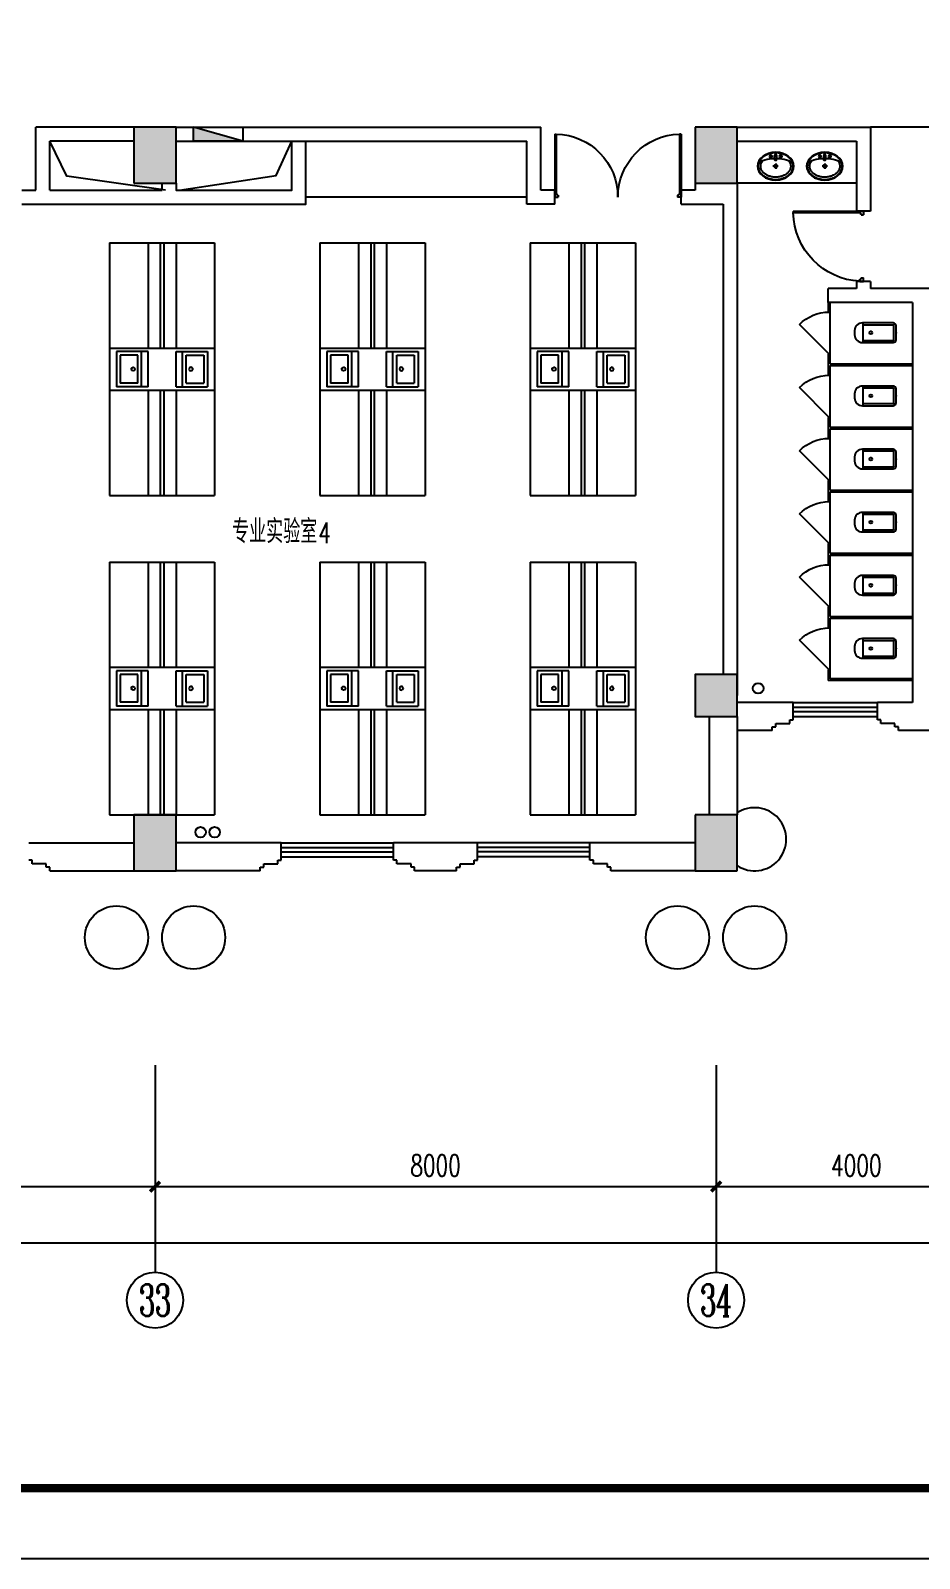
# Model space of a CAD drawing. Extents: x 190999 to 834799, y -200814 to 215286.
# Drawn here: x 618010 to 630685, y -12314 to 9461 of the extents above; entities that cross this region are included whole.
import ezdxf
from ezdxf.enums import TextEntityAlignment as Align

# ---------------------------------------------------------------- set-up
doc = ezdxf.new("R2010")
doc.units = 0
doc.header["$LTSCALE"] = 1000
doc.header["$MEASUREMENT"] = 0
for name, color, linetype in [('A-卫生间', 250, 'Continuous'), ('A-墙线', 2, 'Continuous'), ('A-外包装修', 250, 'Continuous'), ('A-外窗', 145, 'Continuous'), ('A-家具', 250, 'Continuous'), ('A-门', 167, 'Continuous'), ('AXIS', 3, 'Continuous'), ('AXIS_TEXT', 7, 'Continuous'), ('COLUMN', 2, 'Continuous'), ('EQUIP_消火栓', 6, 'Continuous'), ('PUB_HATCH', 250, 'Continuous'), ('图框', 189, 'Continuous'), ('房间名称', 7, 'Continuous'), ('洞口线', 177, 'Continuous'), ('雨水管', 3, 'Continuous')]:
    doc.layers.add(name, color=color, linetype=linetype)
doc.styles.add('_TCH_AXIS', font='COMPLEX', dxfattribs={"bigfont": 'GBCBIG'})
doc.styles.add('_TCH_DIM', font='SIMPLEX', dxfattribs={"bigfont": 'GBCBIG'})
doc.styles.add('COMPLEX', font='COMPLEX')
doc.styles.add('DIM_FONT', font='SIMPLEX', dxfattribs={"width": 0.7, "bigfont": 'GBCBIG'})
doc.styles.add('zz-1', font='arial.ttf', dxfattribs={"width": 0.8})
doc.dimstyles.new('DIMN', dxfattribs={"dimtxt": 300, "dimasz": 100, "dimexe": 250, "dimexo": 300, "dimgap": 150, "dimtad": 1, "dimdec": 0, "dimzin": 0, "dimdsep": 46, "dimtxsty": 'DIM_FONT', "dimblk": 'ARCHTICK', "dimcen": 0.09, "dimclrt": 7, "dimazin": 2, "dimtfac": 1, "dimtdec": 0, "dimtix": 1, "dimtmove": 2, "dimatfit": 3, "dimfxl": 0, "dimtolj": 1, "dimtzin": 0, "dimarcsym": 0})

# ---------------------------------------------------------------- blocks, each defined once
blk = doc.blocks.new('TJAD_TK_A0')
at = {"layer": '图框'}
blk.add_line((972.9997797854694, -441.7027941768342), (2161.999779785468, -441.7027941768342), dxfattribs=at)
at = {"layer": '图框', "const_width": 1.2}
blk.add_lwpolyline([(2151.999779785468, -431.7027941768342), (2151.999779785468, 389.2972058231658), (997.9997797854685, 389.2972058231658), (997.9997797854685, -431.7027941768342)], close=True, dxfattribs=at)
blk = doc.blocks.new('m1800')
at = {"layer": 'A-墙线'}
for p, q in [((-900, -100), (-900, 100)), ((900, -100), (900, 100))]:
    blk.add_line(p, q, dxfattribs=at)
at = {"layer": 'A-门'}
for p, q in [((-900, 900), (-899.9999999999418, 9.313225746154785e-10)), ((-900, 900), (-880.0000000000582, 899.9999999990687)), ((-880.0000000000582, 899.9999999990687), (-879.9999999999418, 50.00000000093132)), ((880.0000000000582, 899.9999999990687), (879.9999999999418, 50.00000000093132)), ((900, 900), (880.0000000000582, 899.9999999990687)), ((900, 900), (899.9999999999418, 9.313225746154785e-10)), ((-899.9999999999418, 50.00000000093132), (-870.0000000000582, 50.00000000093132)), ((-899.9999999999418, 9.313225746154785e-10), (-849.9999999999418, 9.313225746154785e-10)), ((-870.0000000000582, 50.00000000093132), (-870, 30)), ((-870, 30), (-849.9999999999418, 30.00000000093132)), ((-849.9999999999418, 30.00000000186265), (-849.9999999999418, 9.313225746154785e-10)), ((849.9999999999418, 30.00000000186265), (849.9999999999418, 9.313225746154785e-10)), ((870, 30), (849.9999999999418, 30.00000000093132)), ((899.9999999999418, 9.313225746154785e-10), (849.9999999999418, 9.313225746154785e-10)), ((870.0000000000582, 50.00000000093132), (870, 30)), ((899.9999999999418, 50.00000000093132), (870.0000000000582, 50.00000000093132))]:
    blk.add_line(p, q, dxfattribs=at)
for centre, start, end in [((-900, 0), 0, 88.72665564132167), ((900, 0), 91.27334436201257, 180)]:
    blk.add_arc(centre, 900, start, end, dxfattribs=at)
blk = doc.blocks.new('m1000')
at = {"layer": 'A-墙线'}
for p, q in [((0, 0), (0, 200)), ((1000, 0), (1000, 200))]:
    blk.add_line(p, q, dxfattribs=at)
at = {"layer": 'A-门'}
for p, q in [((0, 1100), (5.820766091346741e-11, 100.0000000009313)), ((0, 1100), (19.99999999994179, 1099.999999999069)), ((19.99999999994179, 1099.999999999069), (20.00000000005821, 150.0000000009313)), ((5.820766091346741e-11, 150.0000000009313), (29.99999999994179, 150.0000000009313)), ((5.820766091346741e-11, 100.0000000009313), (50.00000000005821, 100.0000000009313)), ((29.99999999994179, 150.0000000009313), (30, 130)), ((30, 130), (50.00000000005821, 130.0000000009313)), ((50.00000000005821, 130.0000000018626), (50.00000000005821, 100.0000000009313)), ((950.0000000000582, 130.0000000018626), (950.0000000000582, 100.0000000009313)), ((970.0000000001164, 130), (950.0000000000582, 130.0000000009313)), ((1000.000000000058, 100.0000000009313), (950.0000000000582, 100.0000000009313)), ((970.0000000001746, 150.0000000009313), (970.0000000001164, 130)), ((1000.000000000058, 150.0000000009313), (970.0000000001746, 150.0000000009313)), ((1000.000000000058, 150.0000000009313), (1000.000000000058, 100.0000000009313))]:
    blk.add_line(p, q, dxfattribs=at)
blk.add_arc((5.820766091346741e-11, 100.0000000009313), 1000, 2.865983971930656, 88.85400800037786, dxfattribs=at)
blk = doc.blocks.new('手盆')
at = {"layer": 'A-卫生间'}
for p, q in [((113.4051500830392, 11.84450968739111), (46.00438527367078, 15.84450968549936)), ((160.3106537545391, -1.047737896442413e-09), (235.3360842392431, 1.047737896442413e-09)), ((197.8233689978952, -36.70497138574137), (197.8233689957997, 38.37330022055539)), ((113.4051500836795, -10.84469759798958), (46.004385274573, -15.84469759988133))]:
    blk.add_line(p, q, dxfattribs=at)
for centre, major_axis, ratio, start_param, end_param in [((197.8233689968765, 0), (-7.29808629688452e-09, 259), 0.7637967914937317, 3.141592653589386, 9.424777960768973), ((194.0108444604266, -1.164153218269348e-10), (-7.205028495352649e-09, 259.000000000035), 0.4132124245315282, 0.3517248363212417, 1.519021401905628), ((106.1260785445047, 0.4999060444824863), (-5.256824373014387e-10, 13.9324609080711), 0.9000000000013795, 3.760940879954317, 5.663837080793927), ((194.0108444604266, -1.164153218269348e-10), (-7.229772779760784e-09, 259.0000000000077), 0.4132124245315759, 1.620216634470202, 2.789864625449906)]:
    blk.add_ellipse(centre, major_axis=major_axis, ratio=ratio, start_param=start_param, end_param=end_param, dxfattribs=at)
for centre, major_axis, ratio in [((46.00438527413644, -9.395720553584397e-05), (-4.943908497107386e-10, 15.84460364270489), 0.8999999999996328), ((56.39680238347501, 70.60627577308333), (-8.758096824383953e-10, 20.62066592634073), 0.899999999999012), ((56.39680238347501, 70.60627577308333), (-3.935312307942613e-10, 15.62066592634074), 0.8999999999986958), ((197.8233689968765, 0), (-3.340112788049617e-10, 23.3576301081921), 0.9000000000004984), ((56.39680238740402, -70.60627578099957), (-3.800975702346919e-10, 20.62066592634073), 0.899999999999012), ((56.39680238740402, -70.60627578099957), (-3.935312307942613e-10, 15.62066592634074), 0.8999999999986958)]:
    blk.add_ellipse(centre, major_axis=major_axis, ratio=ratio, dxfattribs=at)
for points, knots in [([(197.8233690038323, -249), (204.3990294850664, -248.9999999998254), (210.9746904028871, -248.5460929390974), (228.2800280096126, -246.1498785703443), (238.9514531540335, -243.4343165084429), (259.8060639827163, -235.6199938393256), (269.9890346575412, -230.5210515616636), (289.5665971586423, -218.0721727792989), (298.960803612601, -210.7221745683055), (316.6733728031977, -193.9730663714581), (324.9912984879047, -184.5740979954135), (340.2893382357433, -163.997605889017), (347.2690669711446, -152.820397028001), (359.6669247537793, -129.0196260861703), (365.0847628668125, -116.3964852440404), (374.1834916165972, -90.08639820077224), (377.864187594445, -76.39992674347013), (383.3689956764865, -48.38244847021997), (385.1929984975141, -34.05193997788592), (386.9250104438397, -5.187684159289347), (386.8329865084379, 9.345556312793633), (384.73586623749, 38.16708128564642), (382.7308100122318, 52.45485931876465), (376.8727663576719, 80.34559937685844), (373.0198958979163, 93.94806452159537), (363.5912495303783, 120.0517437723756), (358.0156770628528, 132.5524866377527), (345.3217726669682, 156.0743077876396), (338.2037411779456, 167.0949723329395), (322.6526621349331, 187.3296658890322), (314.2200076092558, 196.5433937402559), (296.3045734511106, 212.8996470182319), (286.8222312947328, 220.0420502259221), (267.0967536403914, 232.0600890867645), (256.8539916995796, 236.9358037543716), (235.9088120757369, 244.2945439725299), (225.2065898313012, 246.7777534795459), (203.6465188648144, 249.290750069631), (192.7886942756013, 249.3206353121204), (171.2212525570067, 246.926459478098), (160.5116570384998, 244.5023044175468), (139.5443743165815, 237.2594525109744), (129.2868775804527, 232.4405714303721), (109.5247235784773, 220.5323387983663), (100.0204366852413, 213.442903975927), (82.05432864755858, 197.1870205074665), (73.5929449252726, 188.0206891129783), (57.97836853517219, 167.8736008143169), (50.82557078509126, 156.8931414871186), (38.05713037244277, 133.4431421089976), (32.44179055967834, 120.974013813975), (22.9298620421032, 94.92387688398594), (19.03347902328824, 81.34333855629666), (13.08606755724759, 53.48601149060414), (11.03515804442577, 39.20971924465266), (8.845478702656692, 10.40033378740191), (8.706750778161222, -4.132253066869453), (10.3460220079869, -33.00605608435581), (12.12398988581845, -47.34676530770957), (17.53889162433916, -75.39515261730412), (21.17571813854738, -89.10233203484677), (30.19028912024805, -115.463632545172), (35.56784113991307, -128.1172780482448), (47.88998500915477, -151.9877993637056), (54.83428833659855, -163.2042521126277), (70.0674021562445, -183.866608052107), (78.3558293353999, -193.3121929975168), (96.01611302810488, -210.1603128662973), (105.3875327545975, -217.5627013113408), (124.9266998832172, -230.1204342835699), (135.0940591037797, -235.2758359995205), (155.9248058304656, -243.2054893133172), (166.5879733786569, -245.9799217026157), (184.1470113282267, -248.5090972222097), (190.9851904233219, -249.0000000002037), (197.8233690038323, -249)], [0, 0, 0, 0, 0.1053687871871674, 0.1053687871871674, 0.2787471050919757, 0.2787471050919757, 0.452125422996784, 0.452125422996784, 0.6255037409015924, 0.6255037409015924, 0.7988820588064007, 0.7988820588064007, 0.972260376711209, 0.972260376711209, 1.145638694616017, 1.145638694616017, 1.319017012520826, 1.319017012520826, 1.492395330425634, 1.492395330425634, 1.665773648330442, 1.665773648330442, 1.83915196623525, 1.83915196623525, 2.012530284140059, 2.012530284140059, 2.185908602044867, 2.185908602044867, 2.359286919949676, 2.359286919949676, 2.532665237854484, 2.532665237854484, 2.706043555759292, 2.706043555759292, 2.8794218736641, 2.8794218736641, 3.052800191568909, 3.052800191568909, 3.226178509473717, 3.226178509473717, 3.399556827378525, 3.399556827378525, 3.572935145283334, 3.572935145283334, 3.746313463188142, 3.746313463188142, 3.91969178109295, 3.91969178109295, 4.093070098997758, 4.093070098997758, 4.266448416902567, 4.266448416902567, 4.439826734807376, 4.439826734807376, 4.613205052712185, 4.613205052712185, 4.786583370616993, 4.786583370616993, 4.959961688521802, 4.959961688521802, 5.133340006426611, 5.133340006426611, 5.30671832433142, 5.30671832433142, 5.480096642236228, 5.480096642236228, 5.653474960141037, 5.653474960141037, 5.826853278045846, 5.826853278045846, 6.000231595950654, 6.000231595950654, 6.173609913855463, 6.173609913855463, 6.283185307179586, 6.283185307179586, 6.283185307179586, 6.283185307179586]), ([(119.1736506810412, -185.1483521524933), (120.9620973349083, -186.5592411882244), (122.7676875701582, -187.9199504845892), (129.8700636767026, -193.0283129730087), (135.2785741284897, -196.3957903881383), (146.2934715196025, -202.2620774885872), (151.8941962509125, -204.7583693127963), (163.2154152492003, -208.8666340855998), (168.9426443869015, -210.4817502371734), (180.2599917969201, -212.7891027016158), (185.8482704507187, -213.5108798283036), (193.5720607222756, -213.9408398092492), (195.6979295939091, -214.0000000000582), (197.8233690028428, -214), (203.6582866330282, -213.9999999998545), (209.496631536138, -213.5543654990906), (222.3311671293923, -211.5851090514625), (229.3277623398462, -209.8531313597923), (240.787502169027, -205.8990001947095), (245.3047605895554, -204.0427727167553), (254.2367161016737, -199.7630582755664), (258.6490466702962, -197.340541947633), (268.8131698185462, -191.0121952608461), (274.5134323839447, -186.8761012725008), (285.5567444703775, -177.6296808072657), (290.895805457636, -172.5213152369834), (300.10443852967, -162.4870827112172), (304.0523709853587, -157.7313989280374), (313.5779886524833, -145.0389805318264), (318.9357033787237, -136.7249773955555), (326.5974791146873, -122.7934594422404), (329.2282542005414, -117.5408629023295), (334.1482956689142, -106.7104468817706), (336.4365190484095, -101.1349806892686), (340.7589510514808, -89.39631874780753), (342.7719178344414, -83.21611161783221), (346.3640570428397, -70.60165740986122), (347.9425120085652, -64.1699805422104), (351.0904946208175, -48.9602580992796), (352.483825713367, -40.10366524968413), (354.4332219571806, -22.20990053389687), (354.9878015757713, -13.17872977355728), (355.2458703611628, 4.918644920835504), (354.9501755786187, 13.97955791465938), (353.5129259504029, 31.96110226912424), (352.3711163057305, 40.89164739020634), (349.384864397347, 57.80685899686068), (347.5983948106295, 65.8113708793826), (343.3541798496735, 81.46923251761473), (340.8984195916564, 89.11663731795852), (335.3626360981434, 103.9371218456945), (332.2806230153365, 111.1172703721968), (325.5162342714611, 124.9777631429606), (321.8282612711191, 131.6496718250564), (313.9341333054472, 144.3357837414369), (309.7314879408514, 150.3452337460767), (300.8902356041654, 161.618057758169), (296.2466290210141, 166.8887592243263), (286.5258362632012, 176.709553859866), (281.444416775601, 181.2445321998675), (271.8246831358119, 188.7996964116173), (267.3329801598447, 191.9448123630136), (256.3785253528913, 198.7381430045061), (249.8306331257918, 202.0953922677436), (238.1084081598674, 206.932942938729), (232.9762091664597, 208.6679624874669), (222.6309106198023, 211.4215277187759), (217.4206377462251, 212.4394152993336), (205.158162370557, 213.983414012735), (198.0817049504258, 214.216697979864), (185.9674371529836, 213.4981161681353), (180.9226912481536, 212.8634210942255), (170.8730682562164, 210.9228448418726), (165.8711175702338, 209.6174913003924), (151.0041288301873, 204.6993374161248), (141.2534683310369, 200.0748375131807), (127.5488741844601, 191.4132149869401), (123.3148595323437, 188.4150790243875), (119.1737199328491, 185.1485161112505)], [5.74089731261301, 5.74089731261301, 5.74089731261301, 5.74089731261301, 5.780873984786705, 5.780873984786705, 5.896828956044057, 5.896828956044057, 6.01278392730141, 6.01278392730141, 6.128738898558762, 6.128738898558762, 6.240697366945735, 6.240697366945735, 6.283185307179586, 6.283185307179586, 6.283185307179586, 6.399826426420818, 6.399826426420818, 6.540899765641657, 6.540899765641657, 6.633999867022954, 6.633999867022954, 6.727099968404252, 6.727099968404252, 6.852187990943959, 6.852187990943959, 6.977276013483666, 6.977276013483666, 7.077377375932242, 7.077377375932242, 7.229976726067383, 7.229976726067383, 7.31738907886302, 7.31738907886302, 7.404801431658657, 7.404801431658657, 7.497093875397931, 7.497093875397931, 7.589386319137206, 7.589386319137206, 7.712333561266115, 7.712333561266115, 7.835280803395023, 7.835280803395023, 7.958228045523932, 7.958228045523932, 8.08117528765284, 8.08117528765284, 8.194982769003447, 8.194982769003447, 8.308790250354054, 8.308790250354054, 8.42259773170466, 8.42259773170466, 8.537599018716683, 8.537599018716683, 8.652600305728708, 8.652600305728708, 8.767601592740732, 8.767601592740732, 8.884431700421288, 8.884431700421288, 8.98243549021753, 8.98243549021753, 9.11946744650899, 9.11946744650899, 9.224190864967866, 9.224190864967866, 9.328914283426741, 9.328914283426741, 9.470086520349449, 9.470086520349449, 9.571187053011501, 9.571187053011501, 9.672287585673553, 9.672287585673553, 9.874488650997659, 9.874488650997659, 9.967059414647549, 9.967059414647549, 9.967059414647549, 9.967059414647549])]:
    blk.add_open_spline(points, degree=3, knots=knots, dxfattribs=at)
blk.add_point((46.00438527413644, -9.395720553584397e-05), dxfattribs=at)
blk = doc.blocks.new('$TwtSys$00000434')
for p, q in [((-0.5, 0.5), (-0.5, -0.5)), ((-0.5, -0.5), (0.5, 0.5)), ((0.5, 0.5), (-0.5, 0.5)), ((0.5, -0.5), (0.5, 0.5)), ((-0.5, -0.5), (0.5, -0.5))]:
    blk.add_line(p, q)
blk.add_solid([(0.5, -0.5), (0.5, 0.5), (-0.5, -0.5)])
blk = doc.blocks.new('_ArchTick')
at = {"const_width": 0.5}
blk.add_lwpolyline([(-0.7000000000000001, -0.7000000000000001), (0.7000000000000001, 0.7000000000000001)], dxfattribs=at)
blk = doc.blocks.new('*D1094')
at = {"layer": 'AXIS', "color": 0, "lineweight": -2}
for p, q in [((627784.5765869354, -5613.518570457469), (627784.5765869354, -7263.518570456887)), ((631784.5765869354, -5613.518570457352), (631784.5765869354, -7263.518570456887)), ((627784.5765869354, -7013.518570456887), (631784.5765869354, -7013.518570456887))]:
    blk.add_line(p, q, dxfattribs=at)
at = {"layer": 'Defpoints', "color": 0}
for p in [(627784.5765869354, -5313.518570457469), (631784.5765869354, -5313.518570457352), (631784.5765869354, -7013.518570456887)]:
    blk.add_point(p, dxfattribs=at)
at = {"layer": 'AXIS', "color": 0, "lineweight": -2, "xscale": 100, "yscale": 100, "zscale": 100, "rotation": 180}
blk.add_blockref('_ArchTick', (627784.5765869354, -7013.518570456887), dxfattribs=at)
at = {"layer": 'AXIS', "color": 0, "lineweight": -2, "xscale": 100, "yscale": 100, "zscale": 100}
blk.add_blockref('_ArchTick', (631784.5765869354, -7013.518570456887), dxfattribs=at)
at = {"layer": 'AXIS', "color": 7, "insert": (629784.5765869354, -6713.518570456887), "char_height": 300, "attachment_point": 5, "style": 'DIM_FONT'}
blk.add_mtext('\\A1;4000', dxfattribs=at)
blk = doc.blocks.new('*D1095')
at = {"layer": 'AXIS', "color": 0, "lineweight": -2}
for p, q in [((619784.5765869354, -5613.518570457585), (619784.5765869354, -7263.518570457119)), ((627784.5765869354, -5613.518570457469), (627784.5765869354, -7263.518570457119)), ((619784.5765869354, -7013.518570457119), (627784.5765869354, -7013.518570457119))]:
    blk.add_line(p, q, dxfattribs=at)
at = {"layer": 'Defpoints', "color": 0}
for p in [(619784.5765869354, -5313.518570457585), (627784.5765869354, -5313.518570457469), (627784.5765869354, -7013.518570457119)]:
    blk.add_point(p, dxfattribs=at)
at = {"layer": 'AXIS', "color": 0, "lineweight": -2, "xscale": 100, "yscale": 100, "zscale": 100, "rotation": 180}
blk.add_blockref('_ArchTick', (619784.5765869354, -7013.518570457119), dxfattribs=at)
at = {"layer": 'AXIS', "color": 0, "lineweight": -2, "xscale": 100, "yscale": 100, "zscale": 100}
blk.add_blockref('_ArchTick', (627784.5765869354, -7013.518570457119), dxfattribs=at)
at = {"layer": 'AXIS', "color": 7, "insert": (623784.5765869354, -6713.518570457119), "char_height": 300, "attachment_point": 5, "style": 'DIM_FONT'}
blk.add_mtext('\\A1;8000', dxfattribs=at)
blk = doc.blocks.new('*D1096')
at = {"layer": 'AXIS', "color": 0, "lineweight": -2}
for p, q in [((611784.5765869354, -5613.518570457702), (611784.5765869354, -7263.518570457119)), ((619784.5765869354, -5613.518570457585), (619784.5765869354, -7263.518570457119)), ((611784.5765869354, -7013.518570457119), (619784.5765869354, -7013.518570457119))]:
    blk.add_line(p, q, dxfattribs=at)
at = {"layer": 'Defpoints', "color": 0}
for p in [(611784.5765869354, -5313.518570457702), (619784.5765869354, -5313.518570457585), (619784.5765869354, -7013.518570457119)]:
    blk.add_point(p, dxfattribs=at)
at = {"layer": 'AXIS', "color": 0, "lineweight": -2, "xscale": 100, "yscale": 100, "zscale": 100, "rotation": 180}
blk.add_blockref('_ArchTick', (611784.5765869354, -7013.518570457119), dxfattribs=at)
at = {"layer": 'AXIS', "color": 0, "lineweight": -2, "xscale": 100, "yscale": 100, "zscale": 100}
blk.add_blockref('_ArchTick', (619784.5765869354, -7013.518570457119), dxfattribs=at)
at = {"layer": 'AXIS', "color": 7, "insert": (615784.5765869354, -6713.518570457119), "char_height": 300, "attachment_point": 5, "style": 'DIM_FONT'}
blk.add_mtext('\\A1;8000', dxfattribs=at)
blk = doc.blocks.new('*D1104')
at = {"layer": 'AXIS', "color": 0, "lineweight": -2}
for p, q in [((564784.5765869351, -5613.518570458284), (564784.5765869351, -8063.518570457352)), ((638084.5798771128, -5613.518570457352), (638084.5798771128, -8063.518570457352)), ((564784.5765869351, -7813.518570457352), (638084.5798771128, -7813.518570457352))]:
    blk.add_line(p, q, dxfattribs=at)
at = {"layer": 'Defpoints', "color": 0}
for p in [(564784.5765869351, -5313.518570458284), (638084.5798771128, -5313.518570457352), (638084.5798771128, -7813.518570457352)]:
    blk.add_point(p, dxfattribs=at)
at = {"layer": 'AXIS', "color": 0, "lineweight": -2, "xscale": 100, "yscale": 100, "zscale": 100, "rotation": 180}
blk.add_blockref('_ArchTick', (564784.5765869351, -7813.518570457352), dxfattribs=at)
at = {"layer": 'AXIS', "color": 0, "lineweight": -2, "xscale": 100, "yscale": 100, "zscale": 100}
blk.add_blockref('_ArchTick', (638084.5798771128, -7813.518570457352), dxfattribs=at)
at = {"layer": 'AXIS', "color": 7, "insert": (601434.5782320239, -7513.518570457352), "char_height": 300, "attachment_point": 5, "style": 'DIM_FONT'}
blk.add_mtext('\\A1;73300', dxfattribs=at)
blk = doc.blocks.new('_FZH')
blk.add_lwpolyline([(-0.5, -0.5), (0.5, -0.5), (0.5, 0.5), (-0.5, 0.5)], close=True)
at = {"layer": 'PUB_HATCH'}
blk.add_solid([(-0.5, -0.5), (0.5, -0.5), (-0.5, 0.5), (0.5, 0.5)], dxfattribs=at)
blk = doc.blocks.new('_AXISO')
blk.add_circle((0, 0), 0.5)
at = {"layer": 'AXIS_TEXT', "style": 'COMPLEX', "width": 1.041666666666667}
blk.add_attdef('A', text='', height=0.56, dxfattribs=at).set_placement((-0.25, -0.28), (0.25, -0.28), align=Align.FIT)
blk = doc.blocks.new('$plan$00001609')
at = {"linetype": 'Continuous'}
for p, q in [((0, -251.4705882352937), (0, 251.4705882352937)), ((0, 251.4705882352937), (450, 251.4705882352937)), ((92.64705882352973, -251.4705882352937), (92.64705882352973, 251.4705882352937)), ((450, 251.4705882352937), (450, -251.4705882352937)), ((145.5882352941189, -198.5294117647063), (145.5882352941189, 198.5294117647063)), ((145.5882352941189, 198.5294117647063), (397.0588235294108, 198.5294117647063)), ((397.0588235294108, 198.5294117647063), (397.0588235294108, -198.5294117647063)), ((145.5882352941189, -198.5294117647063), (397.0588235294108, -198.5294117647063)), ((0, -251.4705882352937), (450, -251.4705882352937))]:
    blk.add_line(p, q, dxfattribs=at)
blk.add_line((237.6862242726766, 2.138438204639897), (237.7742816884856, 0))
blk.add_arc((211.7647058823532, 0), 26.00957580613192, 4.716030096023192, 0, dxfattribs=at)
at = {"style": 'zz-1'}
for tag in ['YSIZE', 'XSIZE']:
    blk.add_attdef(tag, (0, 0), '', height=0.5, dxfattribs=at)
blk = doc.blocks.new('$lvtry$00000200')
for p, q in [((-139.7834388052397, -40.0000000100008, 1e-08), (-139.7834388052397, -479.6564289897615, 1e-08)), ((-109.783438805247, -40.0000000100008, 1e-08), (-109.7834388052397, -469.6564289897615, 1e-08)), ((99.78343880524699, -1.000080374069512e-08, 1e-08), (-99.78343880523971, -1.000080374069512e-08, 1e-08)), ((99.78343880524699, -30.0000000100008, 1e-08), (-99.78343880523971, -30.0000000100008, 1e-08)), ((109.7834388052397, -469.6564289897615, 1e-08), (109.7834388052397, -40.0000000100008, 1e-08)), ((139.7834388052397, -479.6564289897615, 1e-08), (139.783438805247, -40.0000000100008, 1e-08)), ((139.7834388052397, -469.6564289897615, 1e-08), (-139.7834388052397, -469.6564289897615, 1e-08)), ((-29.78343880523971, -589.6564289897615, 1e-08), (29.78343880523971, -589.6564289897615, 1e-08))]:
    blk.add_line(p, q)
blk.add_circle((3.637978807091713e-12, -358.6146012114659, 1e-08), 20)
for centre, radius, start, end in [((-99.78343880523971, -40.0000000100008, 1e-08), 40, 90, 180), ((-99.78343880524699, -40.0000000100008, 1e-08), 10, 90, 180), ((99.78343880523971, -40.0000000100008, 1e-08), 40, 0, 90), ((99.78343880523971, -40.0000000100008, 1e-08), 10, 0, 90), ((-29.78343880523971, -479.6564289897615, 1e-08), 110, 180, 270), ((29.78343880523971, -479.6564289897615, 1e-08), 110, 270, 0)]:
    blk.add_arc(centre, radius, start, end)
blk.add_point((3.637978807091713e-12, 0))
blk = doc.blocks.new('$DorLib2D$00000114')
at = {"color": 0}
blk.add_line((0.4999999999999964, 3.552713678800501e-15), (-0.2071067811864751, 0.7071067811864857), dxfattribs=at)
blk.add_arc((0.5000000000013856, -1.154631945610163e-12), 1.000000000001696, 135, 180, dxfattribs=at)

msp = doc.modelspace()

# ---------------------------------------------------------------- hatches: boundary and pattern name
at = {"layer": 'PUB_HATCH'}
for points in [[(619484.5765869457, 7286.484481305233), (620084.5765869364, 7286.484481301042), (620084.5765869364, 8086.483718361589), (619484.5765869457, 8086.483718366711)], [(627484.5765869443, 7286.484481305233), (628084.576586935, 7286.484481301042), (628084.576586935, 8086.483718361589), (627484.5765869443, 8086.483718366711)], [(619484.5765869457, -2513.515518694767), (620084.5807831031, -2513.515518699191), (620084.5807831031, -1713.516281638644), (619484.5765869457, -1713.516281633289)], [(627484.5765869443, -2513.515518694767), (628084.5807831017, -2513.515518699191), (628084.5807831017, -1713.516281638644), (627484.5765869443, -1713.516281633289)]]:
    msp.add_hatch(color=256, dxfattribs=at).paths.add_polyline_path(points)

# ---------------------------------------------------------------- linework, layer by layer
at = {"layer": 'A-卫生间'}
for p, q in [((631484.5765869364, 8086.484481300111), (629984.5765869364, 8086.484481300111)), ((629784.5765869364, 7286.484481300111), (628084.5765869366, 7286.482796476106)), ((629384.576586934, 5586.484481300577), (629384.57658688, 5448.984481199295)), ((629409.576586934, 5586.484481300577), (629384.576586934, 5586.484481300577)), ((629384.57658688, 5448.984481199295), (629409.5765869312, 5448.984481199295)), ((629409.5765869312, 5448.984481199295), (629409.576586934, 5586.484481300577)), ((629409.5765869406, 4848.984481199295), (629384.57658688, 4848.984481199295)), ((629384.57658688, 4848.984481199295), (629384.576586934, 4686.484481301508)), ((629409.5765869478, 4711.484481301042), (629409.5765869406, 4848.984481199295)), ((629384.576586934, 4686.484481300577), (629384.57658688, 4548.984481199295)), ((629409.5765869478, 4711.484481301042), (630584.5765869399, 4711.484481300111)), ((629409.576586891, 4548.984481199295), (629409.5765869478, 4686.484481301042)), ((629409.5765869478, 4686.484481301042), (630584.5765869399, 4686.484481300111)), ((630584.5765869399, 4711.484481300111), (630584.5765869399, 4686.484481300111)), ((629384.57658688, 4548.984481199295), (629409.576586891, 4548.984481199295)), ((629409.576586891, 3948.984481199295), (629384.57658688, 3948.984481199295)), ((629384.57658688, 3948.984481199295), (629384.576586934, 3786.484481301508)), ((629409.5765869478, 3811.484481301042), (629409.576586891, 3948.984481199295)), ((629384.576586934, 3786.484481300577), (629384.5765869478, 3648.984481199295)), ((629409.5765869478, 3811.484481301042), (630584.5765869399, 3811.484481300111)), ((629409.5765869608, 3648.984481199295), (629409.5765869478, 3786.484481301042)), ((629409.5765869478, 3786.484481301042), (630584.5765869399, 3786.484481300111)), ((630584.5765869399, 3811.484481300111), (630584.5765869399, 3786.484481300111)), ((629384.5765869478, 3648.984481199295), (629409.5765869608, 3648.984481199295)), ((629409.5765869608, 3048.984481199295), (629384.5765869478, 3048.984481199295)), ((629384.5765869478, 3048.984481199295), (629384.576586934, 2886.484481301508)), ((629409.5765869478, 2911.484481301042), (629409.5765869608, 3048.984481199295)), ((629384.576586934, 2886.484481301508), (629384.5765869434, 2748.984481199295)), ((629409.5765869478, 2911.484481301042), (630584.5765869399, 2911.484481300111)), ((629409.5765868756, 2886.484481301042), (630584.5765869399, 2886.484481300111)), ((629409.576586891, 2748.984481199295), (629409.5765868756, 2886.484481301042)), ((630584.5765869399, 2911.484481300111), (630584.5765869399, 2886.484481300111)), ((629384.5765869434, 2748.984481199295), (629409.576586891, 2748.984481199295)), ((629409.576586891, 2148.984481199295), (629384.5765869434, 2148.984481199295)), ((629384.5765869434, 2148.984481199295), (629384.576586934, 1986.484481301508)), ((629384.576586934, 1986.484481301508), (629384.5765869368, 1848.984481199295)), ((629409.5765868756, 2011.484481301042), (629409.576586891, 2148.984481199295)), ((629409.5765868756, 2011.484481301042), (630584.5765869399, 2011.484481300111)), ((629409.5765869368, 1986.484481301042), (630584.5765869399, 1986.484481300111)), ((629409.576586891, 1848.984481199295), (629409.5765869368, 1986.484481301042)), ((630584.5765869399, 2011.484481300111), (630584.5765869399, 1986.484481300111)), ((629384.5765869368, 1848.984481199295), (629409.576586891, 1848.984481199295)), ((629409.576586891, 1248.984481199295), (629384.5765869368, 1248.984481199295)), ((629384.5765869368, 1248.984481199295), (629384.576586934, 1086.484481300111)), ((629409.5765869368, 1111.484481301042), (629409.576586891, 1248.984481199295)), ((629409.5765869368, 1111.484481301042), (630584.5765869399, 1111.484481300111)), ((630584.5765869399, 1111.484481300111), (630584.5765869399, 1086.484481300111)), ((629384.576586934, 1086.484481300111), (629384.5765869163, 948.9844811994117)), ((629384.5765869163, 948.9844811994117), (629409.5765869603, 948.9844811992953)), ((629409.5765869603, 948.9844811992953), (629409.5765869452, 1086.484481301042)), ((629409.5765869452, 1086.484481301042), (630584.5765869399, 1086.484481300111)), ((629409.5765869603, 348.9844818096608), (629384.576586924, 348.9844818096608)), ((629384.576586924, 348.9844818096608), (629384.5765869452, 198.9844813278178)), ((629409.5765869452, 223.9844813277014), (629409.5765869603, 348.9844818096608)), ((630584.576586942, 223.9844812987139), (629409.5765869452, 223.9844813277014)), ((630584.576586942, 198.9844812987139), (630584.576586942, 223.9844812987139)), ((630584.576586942, 198.9844812987139), (629384.5765869452, 198.9844813278178))]:
    msp.add_line(p, q, dxfattribs=at)
at = {"layer": 'A-墙线'}
for p, q in [((618084.5765869354, 7186.484481300111), (618084.5765869354, 8086.484481300111)), ((619484.5765869452, 8086.484481300111), (618084.5765869354, 8086.484481300111)), ((620084.5765869359, 8086.484481300111), (625284.577349884, 8086.483718366711)), ((625284.577349884, 7186.483718366711), (625284.577349884, 8086.483718366711)), ((628084.5765869364, 8086.484481300577), (629984.5765869364, 8086.484481300577)), ((629984.5765869364, 8086.484481300577), (629984.5765869364, 6886.484481300577)), ((618284.5765869354, 7186.484481300111), (618284.5765869354, 7886.484481300111)), ((619484.5765869452, 7886.484481300111), (618284.5765869354, 7886.484481300111)), ((620084.5765869359, 7886.484481300111), (625084.577349884, 7886.483718366711)), ((625084.5773498837, 6986.483718366711), (625084.577349884, 7886.483718366711)), ((628084.5765869364, 7886.484481300577), (629784.5765869364, 7886.484481300577)), ((629784.5765869364, 7886.484481300577), (629784.5765869364, 6886.484481300577)), ((617884.5765869354, 7186.484481300111), (618084.5765869354, 7186.484481300111)), ((618284.5765869354, 7186.484481300111), (619884.5765869359, 7186.483718360658)), ((619884.5765869359, 7186.483718360658), (619884.5765869359, 7286.484481301042)), ((625484.577349884, 7186.483718366711), (625284.577349884, 7186.483718366711)), ((627484.576586944, 7186.484481300111), (627284.5773498837, 7186.483718366711)), ((627484.576586944, 7286.484481301042), (627484.576586944, 7186.484481300111)), ((628084.5765869364, 7286.484481300344), (628084.5765869361, -13.51551869942341)), ((625484.577349884, 6986.483718366711), (625084.577349884, 6986.483718366711)), ((627284.5773498837, 6986.483718364849), (627884.576586935, 6986.484481298248)), ((627884.576586935, 6986.484481298248), (627884.576586935, 286.4814295427641)), ((629784.5765869364, 5886.484481300577), (629784.5765869364, 5786.484481300577)), ((629984.5765869364, 5886.484481300577), (629984.5765869364, 5786.484481300577)), ((629784.5765869364, 5786.484481300577), (629384.5765869364, 5786.484481300577)), ((629384.5765869364, 5586.484481300577), (629384.5765869364, 5786.484481300577)), ((631484.5765869364, 5786.484481300577), (629984.5765869364, 5786.484481300577)), ((630584.5765869364, 5586.484481300577), (629384.5765869364, 5586.484481300577)), ((630584.5765869364, 5586.484481300577), (630584.5765869364, -113.5155186994234)), ((628884.5842163309, -113.5185704563046), (628084.5765869364, -113.5185704563046)), ((628884.5842163309, -363.5185704563046), (628884.5842163309, -113.5185704563046)), ((630584.5765869364, -113.5185704563046), (630084.5842163309, -113.5185704563046)), ((630084.5842163309, -363.5185704563046), (630084.5842163309, -113.5185704563046)), ((627684.576586935, -313.5185704572359), (627684.576586935, -1713.516281639342)), ((628084.576586935, -313.5185704572359), (628084.576586935, -1713.516281639342)), ((628634.5842163309, -463.5185704563046), (628634.5842163309, -413.5185704563046)), ((628634.5842163309, -413.5185704563046), (628834.5842163309, -413.5185704563046)), ((628834.5842163309, -363.5185704563046), (628884.5842163309, -363.5185704563046)), ((628834.5842163309, -413.5185704563046), (628834.5842163309, -363.5185704563046)), ((630134.5842163309, -363.5185704563046), (630084.5842163309, -363.5185704563046)), ((630134.5842163309, -413.5185704563046), (630134.5842163309, -363.5185704563046)), ((630334.5842163309, -413.5185704563046), (630134.5842163309, -413.5185704563046)), ((630334.5842163309, -463.5185704563046), (630334.5842163309, -413.5185704563046)), ((628584.5842163309, -513.5185704563046), (628084.5765869364, -513.5185704563046)), ((628584.5842163309, -513.5185704563046), (628584.5842163309, -463.5185704563046)), ((628584.5842163309, -463.5185704563046), (628634.5842163309, -463.5185704563046)), ((630384.5842163309, -463.5185704563046), (630334.5842163309, -463.5185704563046)), ((630384.5842163309, -513.5185704563046), (630384.5842163309, -463.5185704563046)), ((630984.5842163309, -513.5185704563046), (630384.5842163309, -513.5185704563046)), ((617984.5765869352, -2113.51857045677), (619484.5765869452, -2113.51857045677)), ((621584.5765869352, -2113.51857045677), (620084.5807831027, -2113.51857045677)), ((621584.5765869352, -2363.51857045677), (621584.5765869352, -2113.51857045677)), ((624384.5765869352, -2113.51857045677), (623184.5765869352, -2113.51857045677)), ((623184.5765869352, -2363.51857045677), (623184.5765869352, -2113.51857045677)), ((624384.5765869352, -2363.51857045677), (624384.5765869352, -2113.51857045677)), ((627484.576586944, -2113.51857045677), (625984.5765869352, -2113.51857045677)), ((625984.5765869352, -2363.51857045677), (625984.5765869352, -2113.51857045677)), ((618034.5765869352, -2363.51857045677), (617984.5765869352, -2363.51857045677)), ((618034.5765869352, -2413.51857045677), (618034.5765869352, -2363.51857045677)), ((621534.5765869352, -2363.51857045677), (621584.5765869352, -2363.51857045677)), ((621534.5765869352, -2413.51857045677), (621534.5765869352, -2363.51857045677)), ((623234.5765869352, -2363.51857045677), (623184.5765869352, -2363.51857045677)), ((623234.5765869352, -2413.51857045677), (623234.5765869352, -2363.51857045677)), ((624334.5765869352, -2363.51857045677), (624384.5765869352, -2363.51857045677)), ((624334.5765869352, -2413.51857045677), (624334.5765869352, -2363.51857045677)), ((626034.5765869352, -2363.51857045677), (625984.5765869352, -2363.51857045677)), ((626034.5765869352, -2413.51857045677), (626034.5765869352, -2363.51857045677)), ((618234.5765869352, -2413.518570456305), (618034.5765869352, -2413.51857045677)), ((618234.5765869352, -2463.51857045677), (618234.5765869352, -2413.518570456305)), ((618284.5765869352, -2463.51857045677), (618234.5765869352, -2463.51857045677)), ((618284.5765869352, -2513.51857045677), (618284.5765869352, -2463.51857045677)), ((618284.5765869352, -2513.51857045677), (619484.5765869452, -2513.51857045677)), ((621284.5765869352, -2513.51857045677), (620084.5807831027, -2513.51857045677)), ((621284.5765869352, -2513.51857045677), (621284.5765869352, -2463.51857045677)), ((621284.5765869352, -2463.51857045677), (621334.5765869352, -2463.51857045677)), ((621334.5765869352, -2463.51857045677), (621334.5765869352, -2413.518570456305)), ((621334.5765869352, -2413.518570456305), (621534.5765869352, -2413.51857045677)), ((623434.5765869352, -2413.518570456305), (623234.5765869352, -2413.51857045677)), ((623434.5765869352, -2463.51857045677), (623434.5765869352, -2413.518570456305)), ((623484.5765869352, -2463.51857045677), (623434.5765869352, -2463.51857045677)), ((623484.5765869352, -2513.51857045677), (623484.5765869352, -2463.51857045677)), ((624084.5765869352, -2513.51857045677), (623484.5765869352, -2513.51857045677)), ((624084.5765869352, -2513.51857045677), (624084.5765869352, -2463.51857045677)), ((624084.5765869352, -2463.51857045677), (624134.5765869352, -2463.51857045677)), ((624134.5765869352, -2463.51857045677), (624134.5765869352, -2413.518570456305)), ((624134.5765869352, -2413.518570456305), (624334.5765869352, -2413.51857045677)), ((626234.5765869352, -2413.518570456305), (626034.5765869352, -2413.51857045677)), ((626234.5765869352, -2463.51857045677), (626234.5765869352, -2413.518570456305)), ((626284.5765869352, -2463.51857045677), (626234.5765869352, -2463.51857045677)), ((626284.5765869352, -2513.51857045677), (626284.5765869352, -2463.51857045677)), ((627484.576586944, -2513.51857045677), (626284.5765869352, -2513.51857045677))]:
    msp.add_line(p, q, dxfattribs=at)
for points in [[(617884.5765869354, 6986.484481299645), (621934.5750610562, 6986.484481299645), (621934.5750610562, 7886.484481300111)], [(620084.5765869359, 7286.484481301042), (620084.5765869359, 7186.484481299645), (621734.5750610562, 7186.484481299645), (621734.5750610562, 7886.484481300111)]]:
    msp.add_lwpolyline(points, dxfattribs=at)
at = {"layer": 'A-外包装修'}
for centre in [(619234.5765869352, -3463.51857045677), (620334.5765869352, -3463.51857045677), (627234.576586935, -3463.518570457702), (628334.576586935, -3463.518570457702)]:
    msp.add_circle(centre, 450, dxfattribs=at)
msp.add_arc((628334.576586935, -2063.518570457702), 450, 236.2510114128739, 123.7489885871261, dxfattribs=at)
at = {"layer": 'A-外窗'}
for p, q in [((628884.5842163309, -113.5185704563046), (630084.5842163309, -113.5185704563046)), ((628884.5842163309, -183.5185704563046), (630084.5842163309, -183.5185704563046)), ((628884.5842163309, -243.5185704563046), (630084.5842163309, -243.5185704563046)), ((628884.5842163309, -313.5185704563046), (630084.5842163309, -313.5185704563046)), ((621584.5765869352, -2113.51857045677), (623184.5765869352, -2113.51857045677)), ((625984.5765869352, -2113.51857045677), (624384.5765869352, -2113.51857045677)), ((621584.5765869352, -2183.51857045677), (623184.5765869352, -2183.51857045677)), ((621584.5765869352, -2243.51857045677), (623184.5765869352, -2243.51857045677)), ((621584.5765869352, -2313.51857045677), (623184.5765869352, -2313.51857045677)), ((625984.5765869352, -2183.51857045677), (624384.5765869352, -2183.51857045677)), ((625984.5765869352, -2243.51857045677), (624384.5765869352, -2243.51857045677)), ((625984.5765869352, -2313.51857045677), (624384.5765869352, -2313.51857045677))]:
    msp.add_line(p, q, dxfattribs=at)
at = {"layer": 'A-家具'}
for p, q in [((625084.5773498837, 7086.483718367177), (621934.5750610562, 7086.484481300344)), ((619134.572772404, 6436.484672034974), (619134.572772404, 2836.484672035207)), ((619134.572772404, 6436.484672034974), (620634.572772404, 6436.484672034974)), ((619684.572772404, 6436.484672034974), (619684.5727724041, 4936.484672034974)), ((619859.572772404, 6436.484672034974), (619859.572772404, 4936.484672034974)), ((619909.572772404, 6436.484672034974), (619909.572772404, 4936.484672034974)), ((620084.572772404, 6436.484672034974), (620084.572772404, 4936.484672034974)), ((620634.572772404, 6436.484672034974), (620634.572772404, 2836.484672035207)), ((622134.572772404, 6436.484672035207), (622134.572772404, 2836.48467203544)), ((622134.572772404, 6436.484672035207), (623634.572772404, 6436.484672035207)), ((622684.572772404, 6436.484672035207), (622684.5727724041, 4936.484672035207)), ((622859.572772404, 6436.484672035207), (622859.572772404, 4936.484672035207)), ((622909.572772404, 6436.484672035207), (622909.572772404, 4936.484672035207)), ((623084.572772404, 6436.484672035207), (623084.572772404, 4936.484672035207)), ((623634.572772404, 6436.484672035207), (623634.572772404, 2836.48467203544)), ((625134.572772404, 6436.484672035207), (625134.572772404, 2836.48467203544)), ((625134.572772404, 6436.484672035207), (626634.572772404, 6436.484672035207)), ((625684.572772404, 6436.484672035207), (625684.572772404, 4936.484672035207)), ((625859.572772404, 6436.484672035207), (625859.572772404, 4936.484672035207)), ((625909.572772404, 6436.484672035207), (625909.572772404, 4936.484672035207)), ((626084.572772404, 6436.484672035207), (626084.572772404, 4936.484672035207)), ((626634.572772404, 6436.484672035207), (626634.572772404, 2836.48467203544)), ((619134.572772404, 4936.484672034974), (620634.572772404, 4936.484672034974)), ((622134.572772404, 4936.48467203544), (623634.572772404, 4936.48467203544)), ((625134.572772404, 4936.48467203544), (626634.572772404, 4936.48467203544)), ((619134.572772404, 4336.484672034974), (620634.572772404, 4336.484672034974)), ((619684.572772404, 4336.484672034974), (619684.572772404, 2836.484672034974)), ((619859.572772404, 4336.484672034974), (619859.572772404, 2836.484672034974)), ((619909.572772404, 4336.484672034974), (619909.572772404, 2836.484672034974)), ((620084.572772404, 4336.484672034974), (620084.572772404, 2836.484672034974)), ((622134.572772404, 4336.48467203544), (623634.572772404, 4336.48467203544)), ((622684.572772404, 4336.484672035207), (622684.572772404, 2836.484672035207)), ((622859.572772404, 4336.484672035207), (622859.572772404, 2836.484672035207)), ((622909.572772404, 4336.484672035207), (622909.572772404, 2836.484672035207)), ((623084.572772404, 4336.484672035207), (623084.572772404, 2836.484672035207)), ((625134.572772404, 4336.48467203544), (626634.572772404, 4336.48467203544)), ((625684.572772404, 4336.484672035207), (625684.572772404, 2836.484672035207)), ((625859.572772404, 4336.484672035207), (625859.572772404, 2836.484672035207)), ((625909.572772404, 4336.484672035207), (625909.572772404, 2836.484672035207)), ((626084.572772404, 4336.484672035207), (626084.572772404, 2836.484672035207)), ((619134.572772404, 2836.484672034974), (620634.572772404, 2836.484672034974)), ((622134.572772404, 2836.48467203544), (623634.572772404, 2836.48467203544)), ((625134.572772404, 2836.484672035207), (626634.572772404, 2836.484672035207)), ((619134.572772404, 1886.484672035207), (619134.572772404, -1713.51532796456)), ((619134.572772404, 1886.484672035207), (620634.572772404, 1886.484672035207)), ((619684.572772404, 1886.484672035207), (619684.5727724041, 386.484672035207)), ((619859.572772404, 1886.484672035207), (619859.572772404, 386.484672035207)), ((619909.572772404, 1886.484672035207), (619909.572772404, 386.484672035207)), ((620084.572772404, 1886.484672035207), (620084.572772404, 386.484672035207)), ((620634.572772404, 1886.484672035207), (620634.572772404, -1713.51532796456)), ((622134.572772404, 1886.48467203544), (622134.572772404, -1713.515327964327)), ((622134.572772404, 1886.48467203544), (623634.572772404, 1886.48467203544)), ((622684.572772404, 1886.48467203544), (622684.5727724041, 386.4846720354399)), ((622859.572772404, 1886.48467203544), (622859.572772404, 386.4846720354399)), ((622909.572772404, 1886.48467203544), (622909.572772404, 386.4846720354399)), ((623084.572772404, 1886.48467203544), (623084.572772404, 386.4846720354399)), ((623634.572772404, 1886.48467203544), (623634.572772404, -1713.515327964327)), ((625134.572772404, 1886.48467203544), (625134.572772404, -1713.515327964327)), ((625134.572772404, 1886.48467203544), (626634.572772404, 1886.48467203544)), ((625684.572772404, 1886.48467203544), (625684.572772404, 386.4846720354399)), ((625859.572772404, 1886.48467203544), (625859.572772404, 386.4846720354399)), ((625909.572772404, 1886.48467203544), (625909.572772404, 386.4846720354399)), ((626084.572772404, 1886.48467203544), (626084.572772404, 386.4846720354399)), ((626634.572772404, 1886.48467203544), (626634.572772404, -1713.515327964327)), ((619134.572772404, 386.4846720354399), (620634.572772404, 386.4846720354399)), ((622134.572772404, 386.4846720354399), (623634.572772404, 386.4846720354399)), ((625134.572772404, 386.4846720354399), (626634.572772404, 386.4846720354399)), ((619134.572772404, -213.5153279645601), (620634.572772404, -213.5153279645601)), ((619684.572772404, -213.515327964793), (619684.572772404, -1713.515327964793)), ((619859.572772404, -213.515327964793), (619859.572772404, -1713.515327964793)), ((619909.572772404, -213.515327964793), (619909.572772404, -1713.515327964793)), ((620084.572772404, -213.515327964793), (620084.572772404, -1713.515327964793)), ((622134.572772404, -213.5153279645601), (623634.572772404, -213.5153279645601)), ((622684.572772404, -213.5153279645601), (622684.572772404, -1713.51532796456)), ((622859.572772404, -213.5153279645601), (622859.572772404, -1713.51532796456)), ((622909.572772404, -213.5153279645601), (622909.572772404, -1713.51532796456)), ((623084.572772404, -213.5153279645601), (623084.572772404, -1713.51532796456)), ((625134.572772404, -213.5153279645601), (626634.572772404, -213.5153279645601)), ((625684.572772404, -213.5153279645601), (625684.572772404, -1713.51532796456)), ((625859.572772404, -213.5153279645601), (625859.572772404, -1713.51532796456)), ((625909.572772404, -213.5153279645601), (625909.572772404, -1713.51532796456)), ((626084.572772404, -213.5153279645601), (626084.572772404, -1713.51532796456)), ((619134.572772404, -1713.515327964793), (620634.572772404, -1713.515327964793)), ((622134.572772404, -1713.51532796456), (623634.572772404, -1713.51532796456)), ((625134.572772404, -1713.51532796456), (626634.572772404, -1713.51532796456))]:
    msp.add_line(p, q, dxfattribs=at)
at = {"layer": 'A-门'}
for p, q in [((629409.576586934, 4848.984481300111), (629409.576586934, 5448.984481300111)), ((629409.576586934, 3948.984481299878), (629409.576586934, 4548.984481299878)), ((629409.576586934, 3048.984481299878), (629409.576586934, 3648.984481299878)), ((629409.576586934, 2148.984481299762), (629409.576586934, 2748.984481299762)), ((629409.576586934, 1248.984481299762), (629409.576586934, 1848.984481299762)), ((629409.576586934, 348.9844812998781), (629409.576586934, 948.9844812998781))]:
    msp.add_line(p, q, dxfattribs=at)
at = {"layer": 'AXIS'}
for p, q in [((619784.5765869347, -5283.515518701635), (619784.5765869347, -8232.62763315579)), ((627784.5765869347, -5283.515518701752), (627784.5765869347, -8232.62763315579))]:
    msp.add_line(p, q, dxfattribs=at)
at = {"layer": 'COLUMN'}
for p, q in [((620084.5765869364, 8086.483718361589), (619484.5765869457, 8086.483718366711)), ((619484.5765869457, 8086.483718366711), (619484.5765869457, 7286.484481305233)), ((620084.5765869364, 7286.484481301042), (620084.5765869364, 8086.483718361589)), ((628084.576586935, 8086.483718361589), (627484.5765869443, 8086.483718366711)), ((627484.5765869443, 8086.483718366711), (627484.5765869443, 7286.484481305233)), ((628084.576586935, 7286.484481301042), (628084.576586935, 8086.483718361589)), ((619484.5765869457, 7286.484481305233), (620084.5765869364, 7286.484481301042)), ((627484.5765869443, 7286.484481305233), (628084.576586935, 7286.484481301042)), ((620084.5807831031, -1713.516281638644), (619484.5765869457, -1713.516281633289)), ((619484.5765869457, -1713.516281633289), (619484.5765869457, -2513.515518694767)), ((620084.5807831031, -2513.515518699191), (620084.5807831031, -1713.516281638644)), ((628084.5807831017, -1713.516281638644), (627484.5765869443, -1713.516281633289)), ((627484.5765869443, -1713.516281633289), (627484.5765869443, -2513.515518694767)), ((628084.5807831017, -2513.515518699191), (628084.5807831017, -1713.516281638644)), ((619484.5765869457, -2513.515518694767), (620084.5807831031, -2513.515518699191)), ((627484.5765869443, -2513.515518694767), (628084.5807831017, -2513.515518699191))]:
    msp.add_line(p, q, dxfattribs=at)
at = {"layer": '洞口线', "ltscale": 2}
for points in [[(619934.5807831025, 7186.484481299645), (618526.6333937588, 7384.979774281266), (618284.5765869356, 7886.484481300111)], [(620134.5807831021, 7186.484481299645), (621509.6202120235, 7393.870738461497), (621734.5750610562, 7886.484481300111)]]:
    msp.add_lwpolyline(points, dxfattribs=at)
at = {"layer": '雨水管'}
for centre, radius in [((628384.5773715382, 86.4814295413671), 75.0104815736413), ((620434.5765869347, -1963.518570457934), 74.99999999999999), ((620634.5765869347, -1963.518570457934), 74.99999999999999)]:
    msp.add_circle(centre, radius, dxfattribs=at)

# ---------------------------------------------------------------- block references
at = {"xscale": -1, "rotation": 90}
for p in [(628634.5765869354, 7726.484481291263), (629334.5765869354, 7726.484481291263)]:
    msp.add_blockref('手盆', p, dxfattribs=at)
at = {"layer": 'A-卫生间', "rotation": 269.9999999989353}
for p in [(630350.2145588154, 5155.234481298248, -1e-08), (630350.2145588154, 4255.234481298248, -1e-08), (630350.2145588154, 3355.234481298248, -1e-08), (630350.2145588154, 2455.234481298248, -1e-08), (630350.2145588154, 1555.234481298248, -1e-08), (630350.2145588154, 655.2344812982483, -1e-08)]:
    msp.add_blockref('$lvtry$00000200', p, dxfattribs=at)
at = {"layer": 'A-家具', "yscale": -1, "rotation": 180}
for p in [(619684.572772404, 4636.484672034974), (622684.572772404, 4636.484672035207), (625684.572772404, 4636.484672035207), (619684.572772404, 86.48467203520704), (622684.572772404, 86.48467203543987), (625684.572772404, 86.48467203543987)]:
    msp.add_blockref('$plan$00001609', p, dxfattribs=at)
at = {"layer": 'A-家具'}
for p in [(620084.572772404, 4636.484672034974), (623084.572772404, 4636.484672035207), (626084.572772404, 4636.484672035207), (620084.572772404, 86.48467203520704), (623084.572772404, 86.48467203543987), (626084.572772404, 86.48467203543987)]:
    msp.add_blockref('$plan$00001609', p, dxfattribs=at)
at = {"layer": 'A-门', "xscale": -1}
msp.add_blockref('m1800', (626384.577349884, 7086.483718364849), dxfattribs=at)
at = {"layer": 'A-门', "xscale": -1, "rotation": 90}
msp.add_blockref('m1000', (629984.5765869364, 6886.484481300577), dxfattribs=at)
at = {"layer": 'A-门', "xscale": -600, "yscale": 600, "zscale": 25, "rotation": 90}
for p in [(629397.076586934, 5148.984481300111), (629397.076586934, 4248.984481299878), (629397.076586934, 3348.984481299878), (629397.076586934, 2448.984481299762), (629397.076586934, 1548.984481299762), (629397.076586934, 648.9844812998781)]:
    msp.add_blockref('$DorLib2D$00000114', p, dxfattribs=at)
at = {"layer": 'AXIS'}
ref = msp.add_blockref('_AXISO', (619784.5765869347, -8632.62763315579), dxfattribs=dict(at, xscale=800, yscale=800, zscale=800))
ref.add_attrib('A', '33', dxfattribs={"layer": 'AXIS_TEXT', "height": 452.5483399593904, "style": '_TCH_AXIS', "width": 0.6363636363634164}).set_placement((619558.3024169551, -8858.901803135523), (620010.8507569144, -8858.901803135523), align=Align.FIT)
ref = msp.add_blockref('_AXISO', (627784.5765869347, -8632.62763315579), dxfattribs=dict(at, xscale=800, yscale=800, zscale=800))
ref.add_attrib('A', '34', dxfattribs={"layer": 'AXIS_TEXT', "height": 452.5483399593904, "style": '_TCH_AXIS', "width": 0.6000000000001015}).set_placement((627558.3024169551, -8858.901803135523), (628010.8507569146, -8858.901803135523), align=Align.FIT)
at = {"layer": 'COLUMN', "xscale": 600, "yscale": 600, "zscale": 600, "rotation": 90}
msp.add_blockref('_FZH', (627784.5765869347, -13.51857045723591), dxfattribs=at)
at = {"layer": 'EQUIP_消火栓', "xscale": -700, "yscale": 200, "zscale": 700}
msp.add_blockref('$TwtSys$00000434', (620684.5807831042, 7986.484481300111), dxfattribs=at)
at = {"layer": '图框', "xscale": 100, "yscale": 100, "zscale": 100}
msp.add_blockref('TJAD_TK_A0', (450398.5597983569, 31856.76389898162), dxfattribs=at)

# ---------------------------------------------------------------- texts
at = {"layer": '房间名称', "style": '_TCH_DIM'}
msp.add_text('专业实验室', height=337.5886524822697, dxfattribs=at).set_placement((620883.4490268705, 2154.75834813097))
at = {"layer": '房间名称', "style": '_TCH_DIM', "width": 0.7058823529411765}
msp.add_text('4', height=297.5000000000001, dxfattribs=at).set_placement((622112.172431126, 2154.75834813097))

# ---------------------------------------------------------------- dimensions: what is measured, and where the dimension line sits
at = {"layer": 'AXIS'}
for p1, p2, distance, picture, middle in [((564784.5765869351, -5313.518570458284), (638084.5798771128, -5313.518570457352), -2500.0000000000005, '*D1104', (601434.5782320239, -7513.518570457352)), ((611784.5765869354, -5313.518570457702), (619784.5765869354, -5313.518570457585), -1699.9999999995334, '*D1096', (615784.5765869354, -6713.518570457119)), ((619784.5765869354, -5313.518570457585), (627784.5765869354, -5313.518570457469), -1699.9999999996498, '*D1095', (623784.5765869354, -6713.518570457119)), ((627784.5765869354, -5313.518570457469), (631784.5765869354, -5313.518570457352), -1699.9999999995343, '*D1094', (629784.5765869354, -6713.518570456887))]:
    dim = msp.add_aligned_dim(p1=p1, p2=p2, distance=distance, dimstyle='DIMN', dxfattribs=at)
    dim.commit()
    dim.dimension.update_dxf_attribs({"geometry": picture, "text_midpoint": middle})

doc.saveas('drawing.dxf')
